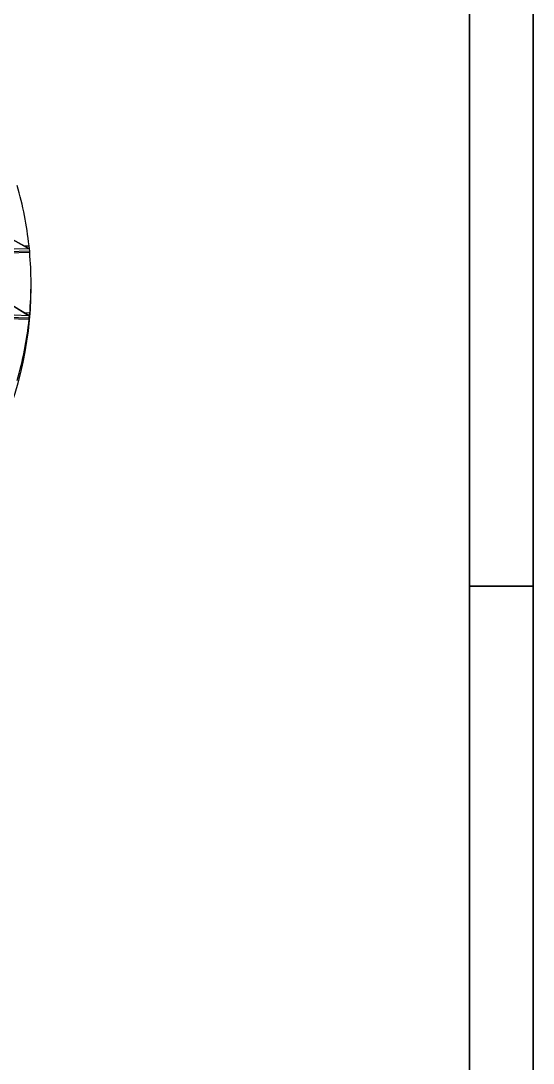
# Model space of a CAD drawing. Header units: millimetres. Extents: x 0 to 126150, y 0 to 89100.
# Drawn here: x 120104 to 126150, y 38929 to 51215 of the extents above; entities that cross this region are included whole.
import ezdxf

# ---------------------------------------------------------------- set-up
doc = ezdxf.new("R2010")
doc.units = ezdxf.units.MM
doc.header["$LTSCALE"] = 150
doc.layers.get('0').update_dxf_attribs({"lineweight": 18})
doc.layers.add('Border', color=7, linetype='Continuous', lineweight=35)
doc.layers.add('Visible', color=7, linetype='Continuous', lineweight=25)

# ---------------------------------------------------------------- blocks, each defined once
blk = doc.blocks.new('Borders Bigadan Border')
at = {"layer": 'Border'}
for p, q in [((841, 594), (841, 0)), ((836, 5), (836, 589)), ((841, 297), (836, 297))]:
    blk.add_line(p, q, dxfattribs=at)

msp = doc.modelspace()

# ---------------------------------------------------------------- linework, layer by layer
at = {"layer": 'Visible'}
for p, q in [((119952.56, 48669.85), (120196.42, 48535.31)), ((120196.98, 48529.54), (119953.12, 48664.08)), ((120196.98, 48529.54), (120025.2, 48523.97)), ((120146.92, 48562.62), (120202.6, 48564.42)), ((120196.42, 48535.31), (120196.98, 48529.54)), ((120208.77, 48501.01), (120202.6, 48564.42)), ((119954.91, 48479.72), (120208.77, 48487.95)), ((120208.77, 48501.01), (119955.17, 48492.79)), ((120208.77, 48487.95), (120208.77, 48501.01)), ((120224.91, 48062.83), (120224.91, 48124.06)), ((120196.42, 47738.95), (119951.8, 47889.77)), ((119952.37, 47895.53), (120196.98, 47744.71)), ((119948.74, 47705), (120202.6, 47696.77)), ((120202.6, 47709.83), (119949, 47718.06)), ((120196.42, 47738.95), (120024.64, 47744.52)), ((120147.48, 47775.23), (120208.77, 47773.24)), ((120196.98, 47744.71), (120196.42, 47738.95)), ((120202.6, 47709.83), (120208.77, 47773.24)), ((120208.77, 47760.18), (120202.6, 47696.77)), ((120202.6, 47696.77), (120202.6, 47709.83)), ((120208.77, 47773.24), (120208.77, 47760.18))]:
    msp.add_line(p, q, dxfattribs=at)
for centre, start_param, end_param in [((108004.91, 48124.06), 0.06244949, 0.16379877), ((108004.91, 48124.06), 6.23178272, 6.33478434), ((108004.91, 48062.83), 4.05805234, 6.28318531), ((108004.91, 48124.06), 6.11944778, 6.2225846)]:
    msp.add_ellipse(centre, major_axis=(12220, 0), ratio=0.57735027, start_param=start_param, end_param=end_param, dxfattribs=at)

# ---------------------------------------------------------------- block references
at = {"xscale": 150, "yscale": 150, "zscale": 150}
msp.add_blockref('Borders Bigadan Border', (0, 0), dxfattribs=at)

doc.saveas('drawing.dxf')
